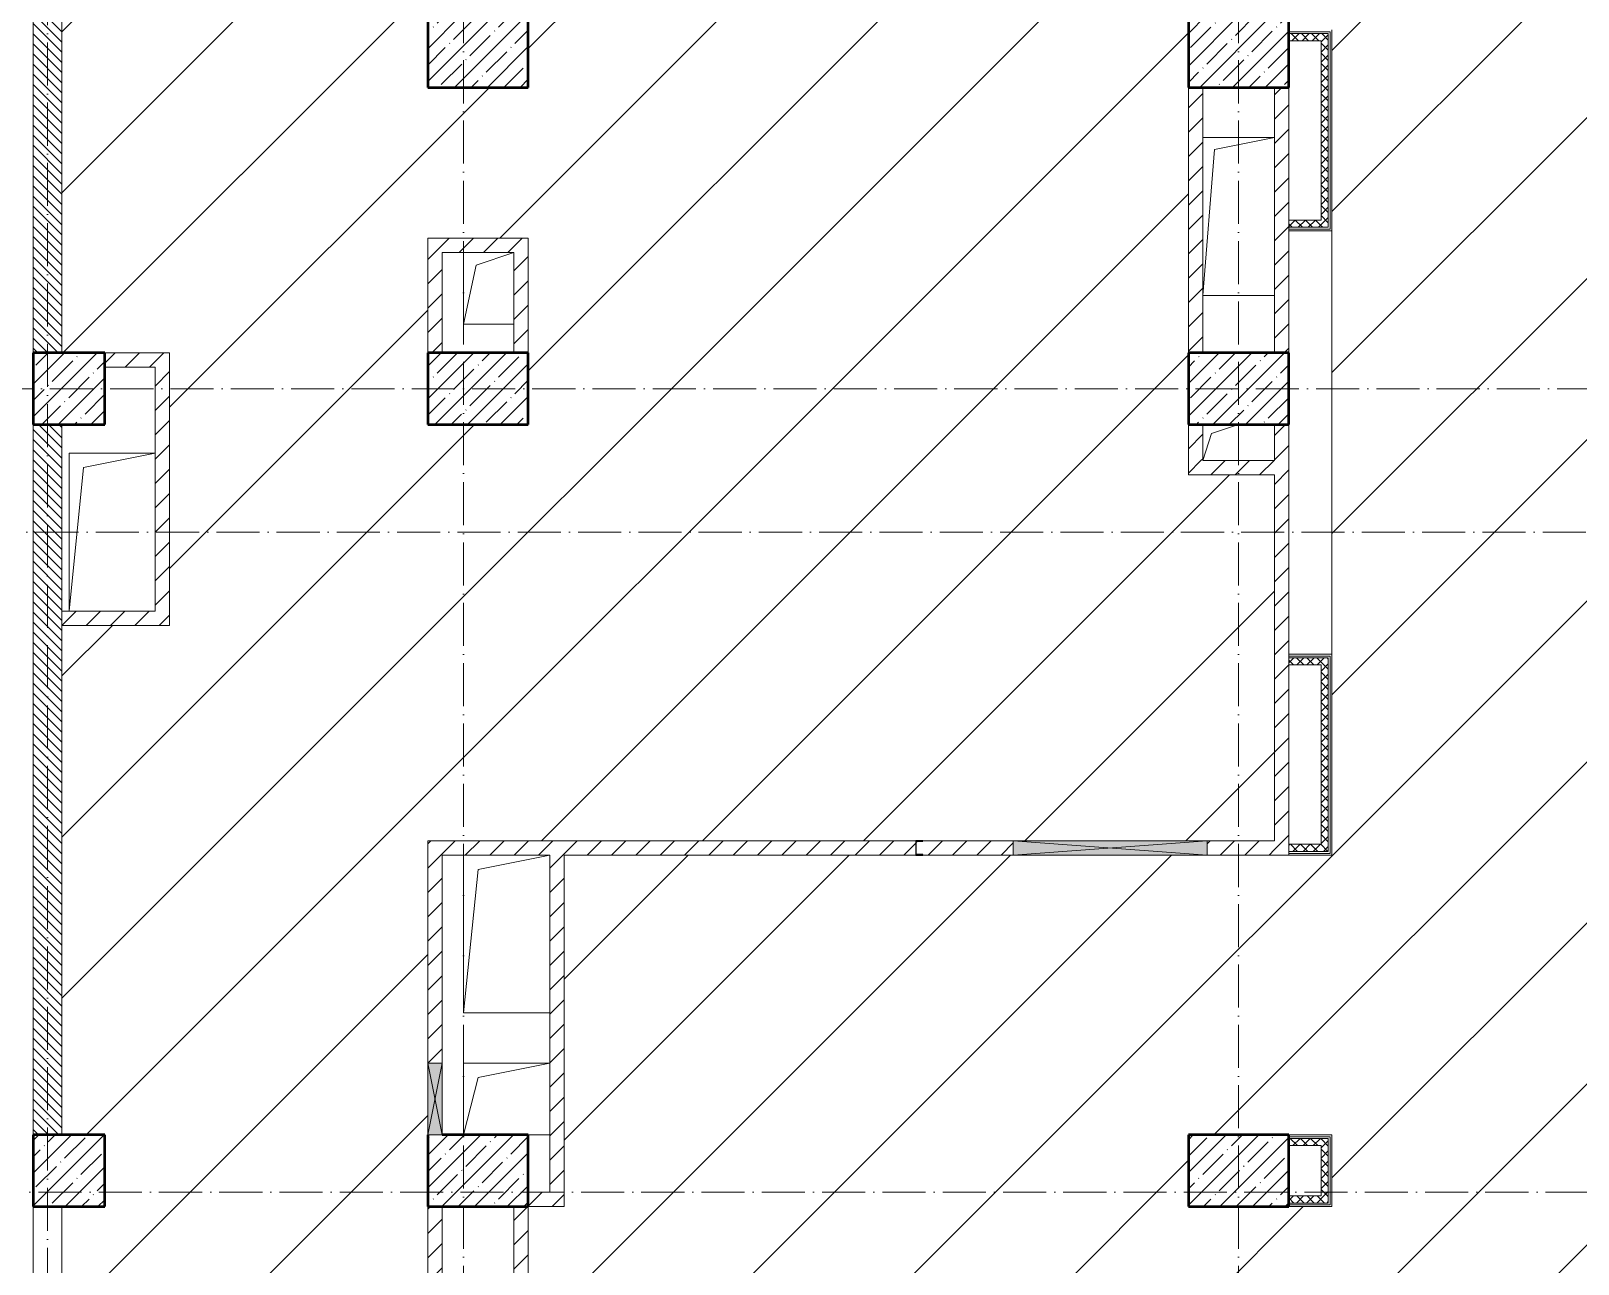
# Model space of a CAD drawing. Header units: millimetres. Extents: x -17017 to 628417, y -109036 to 199237.
# Drawn here: x 117995 to 128775, y 133195 to 141788 of the extents above; entities that cross this region are included whole.
import ezdxf

# ---------------------------------------------------------------- set-up
doc = ezdxf.new("R2010")
doc.units = ezdxf.units.MM
doc.linetypes.add('50_200_ШТРИХ_1Т_ш5_п1_п1_', pattern=[700, 500, -100, 0, -100])
for name, color, linetype, lineweight in [('3.1) ЖБ окна 1.2 м', 102, 'Continuous', 30), ('A-DETL-GENF-OTLN', 7, 'Continuous', 9), ('A-FLOR-____-OTLN', 7, 'Continuous', 9), ('A-GENM-____-MCUT', 7, 'Continuous', 25), ('A-GENM-____-OTLN', 7, 'Continuous', 9), ('A-GENM-____-OTLN-1', 7, 'Continuous', 25), ('A-GLAZ-____-OTLN', 7, 'Continuous', 9), ('A-WALL-____-MCUT', 7, 'Continuous', 13), ('A-WALL-____-MCUT-1', 7, 'Continuous', 9), ('A-WALL-____-PATT-1', 7, 'Continuous', 9), ('A-WALL-FNSH-MCUT-1', 7, 'Continuous', 9), ('I-WALL-____-OTLN', 7, 'Continuous', 9), ('S-COLS-____-MCUT', 7, 'Continuous', 50), ('S-COLS-____-OTLN', 7, 'Continuous', 9), ('S-GRID-____-OTLN-1', 7, '50_200_ШТРИХ_1Т_ш5_п1_п1_', 9), ('стяжа', 7, 'Continuous', 30)]:
    doc.layers.add(name, color=color, linetype=linetype, lineweight=lineweight)
doc.layers.add('A-WALL-____-PATT-3', color=9, linetype='Continuous', lineweight=9, true_color=0x808080)
pattern_1 = [(45, (43259.71, 63713.66), (-84.85281, 84.85281), [])]
pattern_2 = [(135, (43259.71, 63713.66), (-35.35534, -35.35534), [])]
pattern_3 = [(45, (43259.71, 63713.66), (-35.35534, 35.35534), []), (135, (43259.71, 63713.66), (-35.35534, -35.35534), [])]

# ---------------------------------------------------------------- blocks, each defined once
blk = doc.blocks.new('BSC_Колонна _Прямоугольная - 500х500-V93-АР1_План отверстий 2 этажа в осях 1-64_Ю-ЯЯ')
at = {"layer": 'S-COLS-____-OTLN'}
h = blk.add_hatch(dxfattribs=at)
h.set_pattern_fill('FP_106', color=256, style=0, pattern_type=2)
h.set_pattern_definition([(45, (-75000, -75581.04), (-114.04925, 114.04925), []), (45, (-74885.95, -75581.04), (-114.04925, 114.04925), [201.613, -40.323, 3.353, -36.97])])
h.paths.add_polyline_path([(-250, -250), (250, -250), (250, 250), (-250, 250)], flags=0)
at = {"layer": 'S-COLS-____-MCUT'}
for p, q in [((250, 250), (-250, 250)), ((-250, 250), (-250, -250)), ((250, -250), (250, 250)), ((-250, -250), (250, -250))]:
    blk.add_line(p, q, dxfattribs=at)
blk = doc.blocks.new('BSC_Колонна _Прямоугольная - 500х500-V94-АР1_План отверстий 2 этажа в осях 1-64_Ю-ЯЯ')
at = {"layer": 'S-COLS-____-OTLN'}
h = blk.add_hatch(dxfattribs=at)
h.set_pattern_fill('FP_107', color=256, style=0, pattern_type=2)
h.set_pattern_definition([(45, (-75000, -70131.04), (-114.04925, 114.04925), []), (45, (-74885.95, -70131.04), (-114.04925, 114.04925), [201.613, -40.323, 3.353, -36.97])])
h.paths.add_polyline_path([(-250, -250), (250, -250), (250, 250), (-250, 250), (-250, 9)], flags=0)
at = {"layer": 'S-COLS-____-MCUT'}
for p, q in [((250, 250), (-250, 250)), ((-250, 250), (-250, -250)), ((250, -250), (250, 250)), ((-250, -250), (250, -250))]:
    blk.add_line(p, q, dxfattribs=at)
blk = doc.blocks.new('BSC_Колонна _Прямоугольная - 500х700-V132-АР1_План отверстий 2 этажа в осях 1-64_Ю-ЯЯ')
at = {"layer": 'S-COLS-____-OTLN'}
h = blk.add_hatch(dxfattribs=at)
h.set_pattern_fill('FP_145', color=256, style=0, pattern_type=2)
h.set_pattern_definition([(315, (-70131.04, 77850), (114.04925, 114.04925), []), (315, (-70131.04, 77735.95), (114.04925, 114.04925), [201.613, -40.323, 3.353, -36.97])])
h.paths.add_polyline_path([(-250, 350), (-250, -350), (250, -350), (250, 350), (9, 350)], flags=0)
at = {"layer": 'S-COLS-____-MCUT'}
for p, q in [((250, 350), (-250, 350)), ((-250, 350), (-250, -350)), ((250, -350), (250, 250)), ((-250, -350), (250, -350))]:
    blk.add_line(p, q, dxfattribs=at)
blk = doc.blocks.new('BSC_Колонна _Прямоугольная - 500х700-V133-АР1_План отверстий 2 этажа в осях 1-64_Ю-ЯЯ')
at = {"layer": 'S-COLS-____-OTLN'}
h = blk.add_hatch(dxfattribs=at)
h.set_pattern_fill('FP_146', color=256, style=0, pattern_type=2)
h.set_pattern_definition([(315, (-70131.04, 83150), (114.04925, 114.04925), []), (315, (-70131.04, 83035.95), (114.04925, 114.04925), [201.613, -40.323, 3.353, -36.97])])
h.paths.add_polyline_path([(-250, 350), (-250, -350), (250, -350), (250, 350), (9, 350)], flags=0)
at = {"layer": 'S-COLS-____-MCUT'}
for p, q in [((250, 350), (-250, 350)), ((-250, 350), (-250, -350)), ((250, -350), (250, 350)), ((-250, -350), (250, -350))]:
    blk.add_line(p, q, dxfattribs=at)
blk = doc.blocks.new('BSC_Колонна _Прямоугольная - 500х700-V135-АР1_План отверстий 2 этажа в осях 1-64_Ю-ЯЯ')
at = {"layer": 'S-COLS-____-OTLN'}
h = blk.add_hatch(dxfattribs=at)
h.set_pattern_fill('FP_148', color=256, style=0, pattern_type=2)
h.set_pattern_definition([(315, (-75581.04, 77850), (114.04925, 114.04925), []), (315, (-75581.04, 77735.95), (114.04925, 114.04925), [201.613, -40.323, 3.353, -36.97])])
h.paths.add_polyline_path([(-250, 350), (-250, -350), (250, -350), (250, 350)], flags=0)
at = {"layer": 'S-COLS-____-MCUT'}
for p, q in [((250, 350), (-250, 350)), ((-250, 350), (-250, -350)), ((250, -350), (250, 350)), ((-250, -350), (250, -350))]:
    blk.add_line(p, q, dxfattribs=at)
blk = doc.blocks.new('BSC_Колонна _Прямоугольная - 500х700-V136-АР1_План отверстий 2 этажа в осях 1-64_Ю-ЯЯ')
at = {"layer": 'S-COLS-____-OTLN'}
h = blk.add_hatch(dxfattribs=at)
h.set_pattern_fill('FP_149', color=256, style=0, pattern_type=2)
h.set_pattern_definition([(315, (-75581.04, 83150), (114.04925, 114.04925), []), (315, (-75581.04, 83035.95), (114.04925, 114.04925), [201.613, -40.323, 3.353, -36.97])])
h.paths.add_polyline_path([(-250, 350), (-250, -350), (250, -350), (250, 350)], flags=0)
at = {"layer": 'S-COLS-____-MCUT'}
for p, q in [((250, 350), (-250, 350)), ((-250, 350), (-250, -350)), ((250, -350), (250, 350)), ((-250, -350), (250, -350))]:
    blk.add_line(p, q, dxfattribs=at)
blk = doc.blocks.new('BSC_Колонна _Прямоугольная - 500х700-V138-АР1_План отверстий 2 этажа в осях 1-64_Ю-ЯЯ')
at = {"layer": 'S-COLS-____-OTLN'}
h = blk.add_hatch(dxfattribs=at)
h.set_pattern_fill('FP_151', color=256, style=0, pattern_type=2)
h.set_pattern_definition([(315, (-77931.04, 77850), (114.04925, 114.04925), []), (315, (-77931.04, 77735.95), (114.04925, 114.04925), [201.613, -40.323, 3.353, -36.97])])
h.paths.add_polyline_path([(-250, 350), (-250, -350), (250, -350), (250, 350)], flags=0)
at = {"layer": 'S-COLS-____-MCUT'}
for p, q in [((250, 350), (-250, 350)), ((-250, 350), (-250, -350)), ((250, -350), (250, 350)), ((-250, -350), (250, -350))]:
    blk.add_line(p, q, dxfattribs=at)
blk = doc.blocks.new('BSC_Колонна _Прямоугольная - 500х700-V139-АР1_План отверстий 2 этажа в осях 1-64_Ю-ЯЯ')
at = {"layer": 'S-COLS-____-OTLN'}
h = blk.add_hatch(dxfattribs=at)
h.set_pattern_fill('FP_152', color=256, style=0, pattern_type=2)
h.set_pattern_definition([(315, (-77931.04, 83150), (114.04925, 114.04925), []), (315, (-77931.04, 83035.95), (114.04925, 114.04925), [201.613, -40.323, 3.353, -36.97])])
h.paths.add_polyline_path([(-250, 350), (-250, -350), (250, -350), (250, 350)], flags=0)
at = {"layer": 'S-COLS-____-MCUT'}
for p, q in [((250, 350), (-250, 350)), ((-250, 350), (-250, -350)), ((250, -350), (250, 350)), ((-250, -350), (250, -350))]:
    blk.add_line(p, q, dxfattribs=at)
blk = doc.blocks.new('154_Фахверк_СКБ_Швеллер - Тип_100_3960-28318856-АР1_План отверстий 2 этажа в осях 1-64_Ю-ЯЯ')
at = {"layer": 'A-GENM-____-MCUT'}
for p, q in [((175, 50), (125, 50)), ((125, 50), (125, -50)), ((128, 47), (175, 47)), ((128, -47), (128, 47)), ((175, 47), (175, 50)), ((125, -50), (175, -50)), ((175, -47), (128, -47)), ((175, -50), (175, -47))]:
    blk.add_line(p, q, dxfattribs=at)
blk = doc.blocks.new('AR_Отверстие прямоугольное _в плите_ - AR_Отверстие прямоугольное _в плите_-30552653-АР1_План отверстий 2 этажа в осях 1-64_Ю-ЯЯ')
at = {"layer": 'A-GENM-____-OTLN'}
for p, q in [((300, 250), (-300, 250)), ((-300, 250), (-300, -250)), ((-200, 150), (300, 250)), ((-300, -250), (-200, 150)), ((150, -250), (300, -250))]:
    blk.add_line(p, q, dxfattribs=at)
blk = doc.blocks.new('AR_Отверстие прямоугольное _в плите_ - AR_Отверстие прямоугольное _в плите_-30552540-АР1_План отверстий 2 этажа в осях 1-64_Ю-ЯЯ')
at = {"layer": 'A-GENM-____-OTLN'}
for p, q in [((175, 250), (-175, 250)), ((-175, 250), (-175, -250)), ((-87, 163), (175, 250)), ((-175, -250), (-87, 163)), ((-175, -250), (175, -250))]:
    blk.add_line(p, q, dxfattribs=at)
blk = doc.blocks.new('AR_Отверстие прямоугольное _в плите_ - AR_Отверстие прямоугольное _в плите_-V181-АР1_План отверстий 2 этажа в осях 1-64_Ю-ЯЯ')
at = {"layer": 'A-GENM-____-OTLN'}
for p, q in [((-300, 550), (-300, -550)), ((-200, 450), (300, 550)), ((-300, -550), (-200, 450)), ((-300, -550), (300, -550))]:
    blk.add_line(p, q, dxfattribs=at)
blk = doc.blocks.new('AR_Отверстие прямоугольное _в плите_ - AR_Отверстие прямоугольное _в плите_-V182-АР1_План отверстий 2 этажа в осях 1-64_Ю-ЯЯ')
at = {"layer": 'A-GENM-____-OTLN'}
for p, q in [((-63, 63), (125, 125)), ((125, -125), (125, 125)), ((-125, -125), (-63, 63))]:
    blk.add_line(p, q, dxfattribs=at)
blk = doc.blocks.new('AR_Отверстие прямоугольное _в плите_ - AR_Отверстие прямоугольное _в плите_-30552711-АР1_План отверстий 2 этажа в осях 1-64_Ю-ЯЯ')
at = {"layer": 'A-GENM-____-OTLN'}
for p, q in [((250, 550), (-250, 550)), ((-167, 467), (250, 550)), ((-250, -550), (-167, 467)), ((-250, -550), (250, -550))]:
    blk.add_line(p, q, dxfattribs=at)
blk = doc.blocks.new('AR_Отверстие прямоугольное _в плите_ - AR_Отверстие прямоугольное _в плите_-V198-АР1_План отверстий 2 этажа в осях 1-64_Ю-ЯЯ')
at = {"layer": 'A-GENM-____-OTLN'}
for p, q in [((300, 550), (-300, 550)), ((-300, 550), (-300, -550)), ((-200, 450), (300, 550)), ((-300, -550), (-200, 450))]:
    blk.add_line(p, q, dxfattribs=at)
blk = doc.blocks.new('AR_Отверстие прямоугольное _в стене__БезПР - AR_Отверстие прямоугольное _в стене__БезПР-36789012-АР1_План отверстий 2 этажа в осях 1-64_Ю-ЯЯ')
at = {"layer": 'A-GLAZ-____-OTLN'}
blk.add_hatch(color=256, dxfattribs=at).paths.add_polyline_path([(675, 50), (-675, 50), (-675, -50), (675, -50)], flags=0)
at = {"layer": 'A-DETL-GENF-OTLN'}
for p, q in [((-675, -50), (-675, 50)), ((-675, 50), (675, 50)), ((675, 50), (-675, -50)), ((-675, 50), (675, -50)), ((675, 50), (-675, 50)), ((-675, 50), (-675, -50)), ((675, 50), (675, -50)), ((675, -50), (675, 50)), ((675, -50), (-675, -50)), ((-675, -50), (675, -50))]:
    blk.add_line(p, q, dxfattribs=at)
at = {"layer": 'A-GLAZ-____-OTLN'}
blk.add_line((675, 50), (-675, 50), dxfattribs=at)
blk = doc.blocks.new('AR_Отверстие прямоугольное _в стене__БезПР - AR_Отверстие прямоугольное _в стене__БезПР-36427725-АР1_План отверстий 2 этажа в осях 1-64_Ю-ЯЯ')
at = {"layer": 'A-GLAZ-____-OTLN'}
blk.add_hatch(color=256, dxfattribs=at).paths.add_polyline_path([(-250, 50), (-250, -50), (250, -50), (250, 50)], flags=0)
at = {"layer": 'A-DETL-GENF-OTLN'}
for p, q in [((-250, -50), (-250, 50)), ((-250, 50), (250, 50)), ((250, 50), (-250, -50)), ((-250, 50), (250, -50)), ((250, 50), (-250, 50)), ((-250, 50), (-250, -50)), ((250, 50), (250, -50)), ((250, -50), (250, 50)), ((250, -50), (-250, -50)), ((-250, -50), (250, -50))]:
    blk.add_line(p, q, dxfattribs=at)
at = {"layer": 'A-GLAZ-____-OTLN'}
blk.add_line((250, 50), (-250, 50), dxfattribs=at)
blk = doc.blocks.new('2этаж')
at = {"layer": 'S-GRID-____-OTLN-1', "color": 251, "ltscale": 0.6, "true_color": 0x636466}
for p, q in [((62158.3, 549908.8), (62158.3, 498997)), ((67558.3, 549908.8), (67558.3, 498997)), ((59258.3, 549613.9), (59258.3, 499306.9)), ((33650.4, 534597), (88482.7, 534597)), ((18845.8, 533597), (88482.7, 533597)), ((88482.7, 528997), (33650.4, 528997))]:
    blk.add_line(p, q, dxfattribs=at)

msp = doc.modelspace()

# ---------------------------------------------------------------- hatches: boundary and pattern name
at = {"layer": 'A-WALL-____-PATT-1'}
h = msp.add_hatch(dxfattribs=at)
h.set_pattern_fill('FP_6', color=256, style=0, pattern_type=2)
h.set_pattern_definition(pattern_2)
h.paths.add_polyline_path([(118010, 139545), (118210, 139545), (118210, 145395), (118010, 145395), (118010, 140311)], flags=0)
h = msp.add_hatch(dxfattribs=at)
h.set_pattern_fill('FP_4', color=256, style=0, pattern_type=2)
h.set_pattern_definition(pattern_1)
h.paths.add_polyline_path([(126160, 139545), (126160, 141395), (126060, 141395), (126060, 139545)], flags=0)
h = msp.add_hatch(dxfattribs=at)
h.set_pattern_fill('FP_4', color=256, style=0, pattern_type=2)
h.set_pattern_definition(pattern_1)
h.paths.add_polyline_path([(126760, 139545), (126760, 141395), (126660, 141395), (126660, 139545)], flags=0)
h = msp.add_hatch(dxfattribs=at)
h.set_pattern_fill('FP_4', color=256, style=0, pattern_type=2)
h.set_pattern_definition(pattern_1)
h.paths.add_polyline_path([(121360, 140245), (121360, 140345), (120760, 140345), (120760, 140245), (121015, 140245)], flags=0)
h = msp.add_hatch(dxfattribs=at)
h.set_pattern_fill('FP_4', color=256, style=0, pattern_type=2)
h.set_pattern_definition(pattern_1)
h.paths.add_polyline_path([(121460, 139545), (121460, 139545), (121460, 140345), (121360, 140345), (121360, 139545)], flags=0)
h = msp.add_hatch(dxfattribs=at)
h.set_pattern_fill('FP_4', color=256, style=0, pattern_type=2)
h.set_pattern_definition(pattern_1)
h.paths.add_polyline_path([(120860, 139545), (120860, 140245), (120760, 140245), (120760, 139545)], flags=0)
h = msp.add_hatch(dxfattribs=at)
h.set_pattern_fill('FP_4', color=256, style=0, pattern_type=2)
h.set_pattern_definition(pattern_1)
h.paths.add_polyline_path([(118860, 139445), (118860, 139545), (118510, 139545), (118510, 139445)], flags=0)
h = msp.add_hatch(dxfattribs=at)
h.set_pattern_fill('FP_4', color=256, style=0, pattern_type=2)
h.set_pattern_definition(pattern_1)
h.paths.add_polyline_path([(118860, 137645), (118960, 137645), (118960, 139545), (118860, 139545), (118860, 137745)], flags=0)
h = msp.add_hatch(dxfattribs=at)
h.set_pattern_fill('FP_6', color=256, style=0, pattern_type=2)
h.set_pattern_definition(pattern_2)
h.paths.add_polyline_path([(118210, 134095), (118210, 139045), (118010, 139045), (118010, 134095)], flags=0)
h = msp.add_hatch(dxfattribs=at)
h.set_pattern_fill('FP_4', color=256, style=0, pattern_type=2)
h.set_pattern_definition(pattern_1)
h.paths.add_polyline_path([(126160, 138795), (126160, 139045), (126060, 139045), (126060, 138795)], flags=0)
h = msp.add_hatch(dxfattribs=at)
h.set_pattern_fill('FP_4', color=256, style=0, pattern_type=2)
h.set_pattern_definition(pattern_1)
h.paths.add_polyline_path([(126660, 136045), (126760, 136045), (126760, 139045), (126660, 139045), (126660, 136145)], flags=0)
h = msp.add_hatch(dxfattribs=at)
h.set_pattern_fill('FP_4', color=256, style=0, pattern_type=2)
h.set_pattern_definition(pattern_1)
h.paths.add_polyline_path([(126660, 138695), (126660, 138795), (126060, 138795), (126060, 138695), (126317, 138695)], flags=0)
h = msp.add_hatch(dxfattribs=at)
h.set_pattern_fill('FP_4', color=256, style=0, pattern_type=2)
h.set_pattern_definition(pattern_1)
h.paths.add_polyline_path([(118860, 137645), (118860, 137745), (118210, 137745), (118210, 137645)], flags=0)
h = msp.add_hatch(dxfattribs=at)
h.set_pattern_fill('FP_4', color=256, style=0, pattern_type=2)
h.set_pattern_definition(pattern_1)
h.paths.add_polyline_path([(126660, 136045), (126660, 136145), (126190, 136145), (126190, 136045), (126317, 136045)], flags=0)
h.paths.add_polyline_path([(120760, 136045), (124160, 136045), (124160, 136145), (120760, 136145)], flags=0)
h.paths.add_polyline_path([(124840, 136045), (124840, 136145), (124210, 136145), (124210, 136142), (124163, 136142), (124163, 136048), (124210, 136048), (124210, 136045), (124550, 136045)], flags=0)
h = msp.add_hatch(dxfattribs=at)
h.set_pattern_fill('FP_4', color=256, style=0, pattern_type=2)
h.set_pattern_definition(pattern_1)
h.paths.add_polyline_path([(120760, 134595), (120860, 134595), (120860, 136045), (120760, 136045)], flags=0)
h = msp.add_hatch(dxfattribs=at)
h.set_pattern_fill('FP_4', color=256, style=0, pattern_type=2)
h.set_pattern_definition(pattern_1)
h.paths.add_polyline_path([(121710, 133595), (121710, 136045), (121610, 136045), (121610, 133595)], flags=0)
h = msp.add_hatch(dxfattribs=at)
h.set_pattern_fill('FP_4', color=256, style=0, pattern_type=2)
h.set_pattern_definition(pattern_1)
h.paths.add_polyline_path([(121610, 133595), (121610, 133695), (121460, 133695), (121460, 133595)], flags=0)
h = msp.add_hatch(dxfattribs=at)
h.set_pattern_fill('FP_4', color=256, style=0, pattern_type=2)
h.set_pattern_definition(pattern_1)
h.paths.add_polyline_path([(120760, 130795), (120860, 130795), (120860, 130895), (120760, 130895)], flags=0)
h.paths.add_polyline_path([(120860, 131095), (120860, 132495), (120760, 132495), (120760, 131095)], flags=0)
h.paths.add_polyline_path([(120760, 132995), (120860, 132995), (120860, 133595), (120760, 133595)], flags=0)
h = msp.add_hatch(dxfattribs=at)
h.set_pattern_fill('FP_4', color=256, style=0, pattern_type=2)
h.set_pattern_definition(pattern_1)
h.paths.add_polyline_path([(121460, 130795), (121460, 133595), (121360, 133595), (121360, 130795)], flags=0)
at = {"layer": 'A-WALL-____-PATT-3'}
h = msp.add_hatch(dxfattribs=at)
h.set_pattern_fill('FP_7', color=256, style=0, pattern_type=2)
h.set_pattern_definition(pattern_3)
h.paths.add_polyline_path([(127035, 136120), (127035, 137420), (126985, 137420), (126985, 136120)], flags=0)
h.paths.add_polyline_path([(126985, 140420), (127035, 140420), (127035, 141770), (126985, 141770), (126985, 140470)], flags=0)
h.paths.add_polyline_path([(127035, 144770), (127035, 146120), (126985, 146120), (126985, 144770)], flags=0)
h = msp.add_hatch(dxfattribs=at)
h.set_pattern_fill('FP_7', color=256, style=0, pattern_type=2)
h.set_pattern_definition(pattern_3)
h.paths.add_polyline_path([(126985, 141720), (126985, 141770), (126760, 141770), (126760, 141720)], flags=0)
h = msp.add_hatch(dxfattribs=at)
h.set_pattern_fill('FP_7', color=256, style=0, pattern_type=2)
h.set_pattern_definition(pattern_3)
h.paths.add_polyline_path([(126985, 140420), (126985, 140470), (126760, 140470), (126760, 140420)], flags=0)
h = msp.add_hatch(dxfattribs=at)
h.set_pattern_fill('FP_7', color=256, style=0, pattern_type=2)
h.set_pattern_definition(pattern_3)
h.paths.add_polyline_path([(126985, 137370), (126985, 137420), (126760, 137420), (126760, 137370)], flags=0)
h = msp.add_hatch(dxfattribs=at)
h.set_pattern_fill('FP_7', color=256, style=0, pattern_type=2)
h.set_pattern_definition(pattern_3)
h.paths.add_polyline_path([(127035, 136070), (127035, 136120), (126760, 136120), (126760, 136070)], flags=0)
h = msp.add_hatch(dxfattribs=at)
h.set_pattern_fill('FP_7', color=256, style=0, pattern_type=2)
h.set_pattern_definition(pattern_3)
h.paths.add_polyline_path([(126985, 134020), (126985, 134070), (126760, 134070), (126760, 134020)], flags=0)
h = msp.add_hatch(dxfattribs=at)
h.set_pattern_fill('FP_7', color=256, style=0, pattern_type=2)
h.set_pattern_definition(pattern_3)
h.paths.add_polyline_path([(126985, 133670), (127035, 133670), (127035, 134070), (126985, 134070), (126985, 133854)], flags=0)
h = msp.add_hatch(dxfattribs=at)
h.set_pattern_fill('FP_7', color=256, style=0, pattern_type=2)
h.set_pattern_definition(pattern_3)
h.paths.add_polyline_path([(127035, 133620), (127035, 133670), (126760, 133670), (126760, 133620)], flags=0)
at = {"layer": 'стяжа'}
h = msp.add_hatch(dxfattribs=at)
h.set_pattern_fill('ANSI31', color=5, scale=250)
h.paths.add_polyline_path([(126060, 141395), (126060, 141895), (126060, 143395), (126560, 143395), (126560, 145395), (126060, 145395), (126060, 145895), (126460, 145895), (126460, 146720), (126454, 146720), (126454, 146795), (126454, 146801), (126454, 146870), (126460, 148495), (126454, 148495), (126454, 148570), (126460, 148895), (126160, 148895), (126160, 149145), (121510, 149145), (121510, 149139), (121457, 149139), (121457, 149045), (121260, 149045), (121260, 148895), (120760, 148895), (120760, 149045), (120560, 149045), (120560, 149145), (120385, 149145), (120385, 149139), (120310, 149139), (118510, 149145), (118510, 148895), (118210, 148895), (118210, 147595), (119010, 147595), (119010, 147495), (119010, 147445), (119010, 146095), (119010, 146045), (119010, 145945), (118710, 145945), (118710, 144095), (118210, 144095), (118210, 139545), (118510, 139545), (118960, 139545), (118960, 137645), (118210, 137645), (118210, 134095), (118510, 134095), (118510, 133595), (118210, 133595), (118210, 131395), (118510, 131395), (118510, 131095), (120760, 131095), (120760, 132495), (120760, 132995), (120760, 133595), (120760, 134095), (120760, 134595), (120760, 136145), (124160, 136145), (124210, 136145), (124840, 136145), (126190, 136145), (126660, 136145), (126660, 138695), (126060, 138695), (126060, 139045), (126060, 139545)])
h.paths.add_polyline_path([(121460, 140345), (121460, 139545), (121460, 139045), (120760, 139045), (120760, 139545), (120760, 140345)], flags=16)
h.paths.add_polyline_path([(121460, 141395), (120760, 141395), (120760, 141895), (120760, 142295), (121460, 142295), (121460, 141895)], flags=16)
h.paths.add_polyline_path([(121360, 140244), (121360, 139545), (120860, 139545), (120860, 140245), (121361, 140245)], flags=0)
h.paths.add_polyline_path([(120860, 141895), (120860, 142195), (121362, 142195), (121360, 142194), (121360, 141895)], flags=0)
h.paths.add_polyline_path([(121460, 145395), (120760, 145395), (120760, 145895), (121460, 145895)], flags=16)
h = msp.add_hatch(dxfattribs=at)
h.set_pattern_fill('ANSI31', color=5, scale=250)
h.paths.add_polyline_path([(134640, 138865), (136940, 138865), (136940, 142795), (136510, 142795), (136510, 143295), (136940, 143295), (136940, 144545), (136510, 144545), (136510, 145245), (136510, 145745), (135710, 145745), (135710, 146939), (135641, 146939), (135641, 146945), (135510, 146945), (135510, 148545), (135504, 148545), (135504, 148620), (135510, 149145), (135085, 149145), (135085, 149139), (135010, 149139), (135010, 149145), (133210, 149145), (133210, 149139), (133135, 149139), (132510, 149145), (132510, 148895), (132010, 148895), (132010, 149145), (130210, 149145), (130210, 149139), (130135, 149139), (129760, 149141), (129760, 149045), (129560, 149045), (129560, 149145), (129160, 149145), (129160, 149139), (129085, 149139), (127285, 149145), (127285, 149139), (127210, 149139), (126860, 149143), (126860, 149045), (126660, 149045), (126660, 148895), (126660, 148570), (126666, 148570), (126666, 148495), (126660, 146870), (126666, 146870), (126666, 146801), (126666, 146795), (126666, 146720), (126662, 146145), (127060, 146145), (127060, 144745), (127060, 141795), (127060, 140395), (127060, 137445), (127060, 136045), (126190, 136045), (124840, 136045), (124210, 136045), (124160, 136045), (121710, 136045), (121710, 133595), (121460, 133595), (121460, 130795), (121460, 130295), (120760, 130295), (120760, 130795), (120760, 130895), (118510, 130895), (118270, 130895), (118270, 130355), (118270, 130295), (118210, 130295), (118210, 128615), (118210, 128365), (118210, 128210), (118270, 128210), (118270, 127995), (121660, 127995), (123160, 127995), (123160, 128001), (123235, 128001), (123760, 127995), (124860, 127995), (128110, 127995), (128110, 128001), (128185, 128001), (132510, 127995), (132510, 127095), (132510, 126595), (132510, 123595), (132510, 123095), (132510, 121070), (132516, 121070), (132516, 120995), (132470, 120995), (132470, 120990), (132304, 120990), (132304, 121070), (132310, 123095), (131810, 123095), (131810, 123495), (130656, 123495), (130610, 123495), (129610, 123495), (129564, 123495), (129410, 123495), (129410, 121145), (129410, 121095), (129410, 119095), (129535, 119095), (129535, 119101), (129610, 119101), (129616, 119101), (129685, 119101), (129920, 119095), (130370, 119095), (130760, 119095), (130810, 119095), (130925, 119095), (131125, 119095), (132010, 119095), (132010, 119395), (132510, 119395), (132510, 119789), (132441, 119789), (132379, 119795), (132441, 119795), (132516, 119795), (132516, 119720), (132510, 119395), (132510, 119095), (136510, 119095), (136510, 119395), (136940, 119395), (136940, 124845), (136510, 124845), (136510, 125345), (136940, 125345), (136940, 127845), (136510, 127845), (136510, 128275), (134640, 128275)])
h.paths.add_polyline_path([(127060, 134095), (127060, 133595), (126760, 133595), (126060, 133595), (126060, 134095), (126760, 134095)], flags=16)
h.paths.add_polyline_path([(127047, 134082), (127047, 133607), (126760, 133607), (126760, 134082)], flags=0)
h.paths.add_polyline_path([(131810, 134295), (131960, 134295), (132360, 134295), (132510, 134295), (132510, 134095), (132510, 133595), (131810, 133595), (131810, 134095)], flags=16)
h.paths.add_polyline_path([(131822, 134282), (131960, 134282), (131960, 134220), (132360, 134220), (132360, 134282), (132497, 134282), (132497, 134095), (131822, 134095)], flags=0)
h.paths.add_polyline_path([(131810, 137795), (131810, 137895), (131810, 138045), (131810, 139045), (131810, 139545), (132510, 139545), (132510, 139045), (132510, 138045), (132510, 137895), (132510, 137795)], flags=16)
h.paths.add_polyline_path([(131810, 137895), (131810, 138045), (131910, 138045), (131910, 138195), (132410, 138195), (132410, 138045), (132510, 138045), (132510, 137895), (132410, 137895), (131910, 137895)], flags=16)
h.paths.add_polyline_path([(131810, 137895), (131860, 137970), (131810, 138045), (131910, 138045), (131910, 137895)], flags=0)
h.paths.add_polyline_path([(132010, 138945), (131910, 138295), (131910, 138295), (132410, 138295), (132410, 139045)], flags=0)
h.paths.add_polyline_path([(132410, 137895), (132410, 138045), (132510, 138045), (132460, 137970), (132510, 137895)], flags=0)
h.paths.add_polyline_path([(131710, 131295), (132510, 131295), (132510, 130795), (132510, 130295), (131810, 130295), (131710, 130295)], flags=16)
h.paths.add_polyline_path([(131810, 131195), (132410, 131195), (132410, 130795), (131810, 130795)], flags=0)
h.paths.add_polyline_path([(126760, 130795), (126760, 130295), (126760, 130095), (126760, 128995), (126760, 128895), (125960, 128895), (125960, 130795), (126060, 130795)], flags=16)
h.paths.add_polyline_path([(126060, 130295), (126660, 130295), (126660, 130095), (126760, 130095), (126760, 128995), (126660, 128995), (126060, 128995)], flags=0)
h.paths.add_polyline_path([(126760, 130095), (126710, 129545), (126760, 128995), (126660, 128995), (126660, 130095)], flags=0)
h.paths.add_polyline_path([(131810, 141395), (131810, 141895), (132510, 141895), (132510, 141395)], flags=16)
h.paths.add_polyline_path([(131810, 145395), (131810, 145895), (131810, 146295), (132510, 146295), (132510, 145895), (132510, 145395)], flags=16)
h.paths.add_polyline_path([(131910, 145895), (131910, 146195), (132410, 146195), (132410, 145895)], flags=0)
h.paths.add_polyline_path([(135510, 144645), (135510, 145945), (135510, 146870), (135504, 146870), (135504, 146939), (135510, 146939), (135510, 146870), (135510, 145945), (135610, 145945), (135610, 144645)], flags=16)
h.paths.add_polyline_path([(135510, 144645), (135510, 145945), (135610, 145945), (135610, 144645)], flags=16)
h.paths.add_polyline_path([(132379, 119789), (132470, 119800), (132350, 119800), (132350, 119789)], flags=17)
h.paths.add_polyline_path([(132310, 119789), (132304, 119795), (132304, 119720), (132310, 119720)], flags=17)

# ---------------------------------------------------------------- linework, layer by layer
at = {"layer": 'A-FLOR-____-OTLN'}
for p, q in [((126160, 141045), (126660, 141045)), ((127059, 137445), (127059, 140395)), ((121010, 140244), (121360, 140244)), ((121010, 139744), (121010, 140244)), ((126660, 139945), (126160, 139945)), ((121360, 139744), (121010, 139744)), ((126410, 139045), (126410, 138795)), ((118260, 138845), (118860, 138845)), ((118260, 137745), (118260, 138845)), ((121010, 134945), (121010, 136045)), ((121610, 134945), (121010, 134945)), ((121010, 134595), (121610, 134595)), ((121010, 134095), (121010, 134595)), ((121610, 134095), (121460, 134095))]:
    msp.add_line(p, q, dxfattribs=at)
at = {"layer": 'A-WALL-____-MCUT'}
for p, q in [((118010, 145395), (118010, 139545)), ((118210, 139545), (118210, 145395)), ((127035, 141770), (126760, 141770)), ((127035, 141770), (127035, 140420)), ((126760, 141720), (126985, 141720)), ((126985, 141720), (126985, 140470)), ((126985, 140470), (126760, 140470)), ((126760, 140470), (126760, 140420)), ((127035, 140420), (126760, 140420)), ((118010, 139045), (118010, 134095)), ((118210, 134095), (118210, 139045)), ((126760, 137420), (126760, 137370)), ((127035, 137420), (126760, 137420)), ((126760, 137370), (126985, 137370)), ((126985, 137370), (126985, 136120)), ((127035, 137420), (127035, 136070)), ((126985, 136120), (126760, 136120)), ((126760, 136120), (126760, 136070)), ((127035, 136070), (126760, 136070)), ((127035, 134070), (126760, 134070)), ((126760, 134020), (126985, 134020)), ((126985, 134020), (126985, 133670)), ((127035, 134070), (127035, 133620)), ((126985, 133670), (126760, 133670)), ((127035, 133620), (126760, 133620))]:
    msp.add_line(p, q, dxfattribs=at)
at = {"layer": 'A-WALL-____-MCUT-1'}
for p, q in [((127047, 141782), (126760, 141782)), ((127047, 141782), (127047, 140407)), ((127047, 140407), (126760, 140407)), ((127047, 137432), (126760, 137432)), ((127047, 137432), (127047, 136057)), ((127047, 136057), (126760, 136057)), ((127047, 134082), (126760, 134082)), ((127047, 134082), (127047, 133607)), ((127047, 133607), (126760, 133607))]:
    msp.add_line(p, q, dxfattribs=at)
at = {"layer": 'A-WALL-FNSH-MCUT-1'}
for p, q in [((127060, 140395), (127060, 141795)), ((126060, 141395), (126060, 139545)), ((126160, 139545), (126160, 141395)), ((126660, 141395), (126660, 139545)), ((126760, 139545), (126760, 141395)), ((126760, 140420), (126760, 140395)), ((126760, 140395), (127060, 140395)), ((121460, 140345), (120760, 140345)), ((120760, 140345), (120760, 139545)), ((121460, 139545), (121460, 140345)), ((120860, 140245), (121360, 140245)), ((120860, 139545), (120860, 140245)), ((121360, 140245), (121360, 139545)), ((118960, 139545), (118510, 139545)), ((118960, 137645), (118960, 139545)), ((118510, 139445), (118860, 139445)), ((118860, 139445), (118860, 137745)), ((126060, 139045), (126060, 138695)), ((126160, 138795), (126160, 139045)), ((126660, 139045), (126660, 138795)), ((126760, 136120), (126760, 139045)), ((126660, 138795), (126160, 138795)), ((126060, 138695), (126660, 138695)), ((126660, 138695), (126660, 136145)), ((118860, 137745), (118210, 137745)), ((118210, 137645), (118960, 137645)), ((127060, 137445), (126760, 137445)), ((127060, 136045), (127060, 137445)), ((124160, 136145), (120760, 136145)), ((120760, 136145), (120760, 134595)), ((124840, 136145), (124210, 136145)), ((126660, 136145), (126190, 136145)), ((126760, 136070), (126760, 136045)), ((120860, 136045), (121610, 136045)), ((120860, 134595), (120860, 136045)), ((121610, 136045), (121610, 133695)), ((121710, 133595), (121710, 136045)), ((121710, 136045), (124160, 136045)), ((124210, 136045), (124840, 136045)), ((126190, 136045), (127060, 136045)), ((127060, 134095), (126760, 134095)), ((127060, 133595), (127060, 134095)), ((121610, 133695), (121460, 133695)), ((120760, 133595), (120760, 132995)), ((120860, 132995), (120860, 133595)), ((121360, 133595), (121360, 130795)), ((121460, 133595), (121710, 133595)), ((121460, 130795), (121460, 133595)), ((126760, 133595), (127060, 133595))]:
    msp.add_line(p, q, dxfattribs=at)
at = {"layer": 'I-WALL-____-OTLN'}
for p, q in [((127060, 140395), (127060, 137445)), ((118010, 131395), (118010, 133595)), ((118210, 133595), (118210, 131395))]:
    msp.add_line(p, q, dxfattribs=at)

# ---------------------------------------------------------------- block references
at = {"layer": '3.1) ЖБ окна 1.2 м'}
msp.add_blockref('2этаж', (58851, -395302), dxfattribs=at)
at = {"layer": 'A-GENM-____-OTLN'}
for name, p in [('AR_Отверстие прямоугольное _в плите_ - AR_Отверстие прямоугольное _в плите_-30552711-АР1_План отверстий 2 этажа в осях 1-64_Ю-ЯЯ', (126410, 140495)), ('AR_Отверстие прямоугольное _в плите_ - AR_Отверстие прямоугольное _в плите_-30552540-АР1_План отверстий 2 этажа в осях 1-64_Ю-ЯЯ', (121185, 139994)), ('AR_Отверстие прямоугольное _в плите_ - AR_Отверстие прямоугольное _в плите_-V182-АР1_План отверстий 2 этажа в осях 1-64_Ю-ЯЯ', (126285, 138920)), ('AR_Отверстие прямоугольное _в плите_ - AR_Отверстие прямоугольное _в плите_-V198-АР1_План отверстий 2 этажа в осях 1-64_Ю-ЯЯ', (118560, 138295)), ('AR_Отверстие прямоугольное _в плите_ - AR_Отверстие прямоугольное _в плите_-V181-АР1_План отверстий 2 этажа в осях 1-64_Ю-ЯЯ', (121310, 135495)), ('AR_Отверстие прямоугольное _в плите_ - AR_Отверстие прямоугольное _в плите_-30552653-АР1_План отверстий 2 этажа в осях 1-64_Ю-ЯЯ', (121310, 134345))]:
    msp.add_blockref(name, p, dxfattribs=at)
at = {"layer": 'A-GENM-____-OTLN-1'}
msp.add_blockref('154_Фахверк_СКБ_Швеллер - Тип_100_3960-28318856-АР1_План отверстий 2 этажа в осях 1-64_Ю-ЯЯ', (124035, 136095), dxfattribs=at)
at = {"layer": 'A-GLAZ-____-OTLN'}
for name, p, rotation in [('AR_Отверстие прямоугольное _в стене__БезПР - AR_Отверстие прямоугольное _в стене__БезПР-36789012-АР1_План отверстий 2 этажа в осях 1-64_Ю-ЯЯ', (125515, 136095), 180), ('AR_Отверстие прямоугольное _в стене__БезПР - AR_Отверстие прямоугольное _в стене__БезПР-36427725-АР1_План отверстий 2 этажа в осях 1-64_Ю-ЯЯ', (120810, 134345), 90.00000000000058)]:
    msp.add_blockref(name, p, dxfattribs=dict(at, rotation=rotation))
at = {"layer": 'S-COLS-____-OTLN', "rotation": 89.9999999999999}
for name, p in [('BSC_Колонна _Прямоугольная - 500х700-V138-АР1_План отверстий 2 этажа в осях 1-64_Ю-ЯЯ', (121110, 141645)), ('BSC_Колонна _Прямоугольная - 500х700-V139-АР1_План отверстий 2 этажа в осях 1-64_Ю-ЯЯ', (126410, 141645)), ('BSC_Колонна _Прямоугольная - 500х700-V135-АР1_План отверстий 2 этажа в осях 1-64_Ю-ЯЯ', (121110, 139295)), ('BSC_Колонна _Прямоугольная - 500х700-V136-АР1_План отверстий 2 этажа в осях 1-64_Ю-ЯЯ', (126410, 139295)), ('BSC_Колонна _Прямоугольная - 500х700-V132-АР1_План отверстий 2 этажа в осях 1-64_Ю-ЯЯ', (121110, 133845)), ('BSC_Колонна _Прямоугольная - 500х700-V133-АР1_План отверстий 2 этажа в осях 1-64_Ю-ЯЯ', (126410, 133845))]:
    msp.add_blockref(name, p, dxfattribs=at)
at = {"layer": 'S-COLS-____-OTLN'}
for name, p in [('BSC_Колонна _Прямоугольная - 500х500-V93-АР1_План отверстий 2 этажа в осях 1-64_Ю-ЯЯ', (118260, 139295)), ('BSC_Колонна _Прямоугольная - 500х500-V94-АР1_План отверстий 2 этажа в осях 1-64_Ю-ЯЯ', (118260, 133845))]:
    msp.add_blockref(name, p, dxfattribs=at)

doc.saveas('drawing.dxf')
